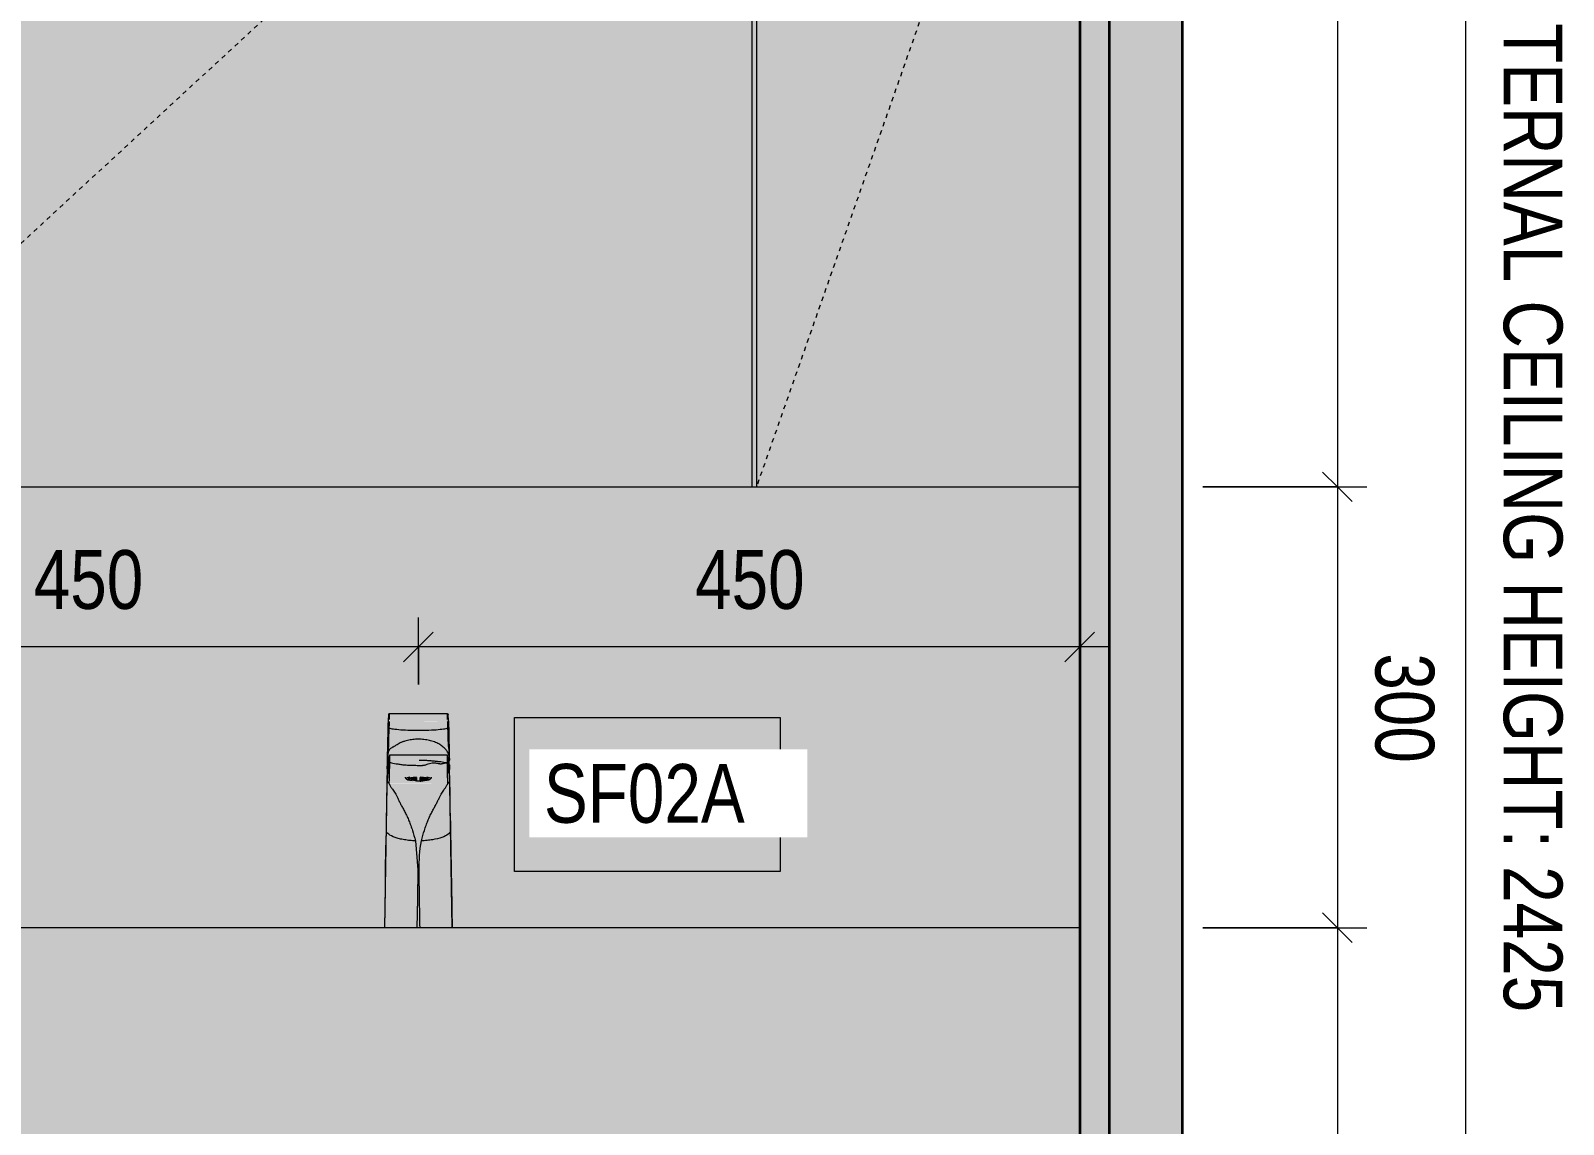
# Model space of a CAD drawing. Header units: millimetres. Extents: x -3813 to 49427, y -492 to 6205.
# Drawn here: x 8245 to 9288, y 691 to 1435 of the extents above; entities that cross this region are included whole.
import ezdxf

# ---------------------------------------------------------------- set-up
doc = ezdxf.new("R2010")
doc.units = ezdxf.units.MM
doc.linetypes.add('Dash', pattern=[6, 3, -3])
for name, color, linetype, lineweight in [('A-_ANOT----_D', 7, 'Continuous', 9), ('A-_ANOT----_D-20', 7, 'Continuous', 9), ('A-_FURT----_E', 7, 'Continuous', 18), ('A-_FURT----_H', 7, 'Dash', 18), ('A-_GENM----_M', 7, 'Continuous', 18), ('A-_WALL----_E', 1, 'Continuous', 18), ('A-_WALL----_H', 1, 'Continuous', 35), ('A_--------_E-', 8, 'Continuous', 18), ('M-_SANIFIXR_A', 7, 'Continuous', 9), ('M-_SANIFIXR_E', 7, 'Continuous', 18)]:
    doc.layers.add(name, color=color, linetype=linetype, lineweight=lineweight)
doc.styles.add('Arial_1', font='arial.ttf', dxfattribs={"width": 0.8, "height": 40})
doc.dimstyles.new('BSS_Diagonal_2_0mm_Arial_Right', dxfattribs={"dimscale": 304.8, "dimtxt": 40.810376, "dimasz": 0.065617, "dimexe": 0.065617, "dimexo": 0.065617, "dimgap": 0.045932, "dimtad": 1, "dimdec": 0, "dimzin": 0, "dimdsep": 46, "dimtxsty": 'Arial_1', "dimblk1": 'OBLIQUE', "dimblk2": 'OBLIQUE', "dimsah": 1, "dimcen": 0.09, "dimdle": 0.065617, "dimazin": 0, "dimtfac": 1, "dimtdec": 4, "dimtix": 1, "dimtmove": 0, "dimatfit": 3, "dimfxl": 1, "dimtvp": 1, "dimtolj": 1, "dimtzin": 0, "dimarcsym": 2})

# ---------------------------------------------------------------- blocks, each defined once
blk = doc.blocks.new('BSS_BASIN CABINET_C5-MASTER BATH - BSS_BASIN CABINET_C5-MASTER BATH-1443924-ELEVATION C')
at = {"layer": 'A-_GENM----_M'}
blk.add_hatch(color=256, dxfattribs=at).paths.add_polyline_path([(1930, 675), (2830, 675), (2830, 825), (1930, 825)])
blk.add_line((2830, 825), (1930, 825), dxfattribs=at)
blk = doc.blocks.new('BSS_MIRROR CABINET_C5-MASTER BATH - BSS_MIRROR CABINET_C5-MASTER BATH-1428565-ELEVATION C')
at = {"layer": 'A-_FURT----_E'}
h = blk.add_hatch(color=256, dxfattribs=at)
h.paths.add_polyline_path([(2610, 1125), (2610, 2380), (2607, 2380), (2607, 1125)])
h.paths.add_polyline_path([(1250, 1125), (1253, 1125), (1253, 2380), (1250, 2380), (1250, 1145)])
h.paths.add_polyline_path([(1931.5, 1125), (1931.5, 1145), (1928.5, 1145), (1928.5, 1125)])
h.paths.add_polyline_path([(1928.5, 2360), (1931.5, 2360), (1931.5, 2380), (1928.5, 2380), (1928.5, 2363.7)])
h = blk.add_hatch(color=256, dxfattribs=at)
h.paths.add_polyline_path([(2233, 1125), (2607, 1125), (2607, 2380), (1931.5, 2380), (1931.5, 1125)])
h.paths.add_polyline_path([(2644.3, 1125), (2830, 1125), (2830, 2380), (2610, 2380), (2610, 1125)])
for p, q in [((2607, 1125), (2607, 2380)), ((2610, 2380), (2610, 1125)), ((1931.5, 1125), (2607, 1125)), ((2607, 1125), (2610, 1125)), ((2610, 1125), (2830, 1125))]:
    blk.add_line(p, q, dxfattribs=at)
at = {"layer": 'A-_FURT----_H'}
for p, q in [((2610, 1752.5), (1930, 1125)), ((2830, 1752.5), (2610, 1125))]:
    blk.add_line(p, q, dxfattribs=at)
blk = doc.blocks.new('BSS_GESSI_BM_49001 - Default-1428571-ELEVATION C')
at = {"layer": 'A_--------_E-'}
for points in [[(2399.8, 966.6), (2399.8, 970.5), (2360.2, 970.5), (2360.2, 966.6), (2399.8, 966.6)], [(2359.5, 939.3), (2359.6, 941.7), (2360, 941.7), (2360.2, 941.7), (2360.3, 941.9), (2360.4, 942.3), (2399.7, 942.2), (2399.9, 940), (2400.2, 940.4), (2400.3, 940.3), (2400.5, 939.2), (2400.7, 939.8), (2400.9, 944.7), (2400.6, 948.9), (2400.3, 955.2), (2399.8, 965.3), (2380, 965.6), (2360.1, 965.3), (2359.3, 941.1), (2359.5, 939.3)], [(2359.7, 965.5), (2360.1, 965.6), (2359.6, 965.9), (2359.7, 965.5)], [(2360.2, 967), (2360, 969.8), (2359.8, 969.8), (2359.8, 968.2), (2360.2, 967)], [(2360.1, 965.3), (2380.8, 965.6), (2399.9, 965.5), (2399.8, 966.6), (2360.2, 966.6), (2360.1, 965.4)], [(2400.2, 966.7), (2399.8, 969.2), (2399.9, 967), (2400.1, 966.8)], [(2400.3, 965.5), (2400.1, 965.8), (2400.1, 965.5), (2400.2, 965.5)], [(2400.4, 964.7), (2400.5, 965.7), (2400.3, 968.7)], [(2358.9, 939.1), (2359.3, 957.4), (2358.9, 939.5)], [(2380, 928.4), (2399.9, 928.4), (2399.7, 942.3), (2360.3, 942.3), (2360.2, 928.4), (2374.4, 928.4)], [(2400.5, 929.3), (2400.5, 937.1), (2400.3, 940.8), (2400.2, 941.2), (2399.9, 940), (2399.7, 939.3), (2400, 929.5), (2400.3, 930.5), (2400.5, 929.5)], [(2358, 880.3), (2359, 926.2), (2359.2, 936.5), (2359, 933.6), (2358.7, 923.4), (2358.1, 889.7)], [(2400.5, 937.2), (2400.5, 937.5), (2400.5, 937.3)], [(2400.7, 934.3), (2400.7, 934.6), (2400.7, 934.4)], [(2402, 880.3), (2400.9, 937.6), (2400.8, 934.1), (2401.2, 921.9), (2401.8, 891.6), (2401.9, 889.7)], [(2378, 884), (2382, 884), (2382.7, 886.2), (2382.7, 886.2), (2386.4, 897.7), (2395.9, 916.5), (2399.3, 921.8), (2400, 923.4), (2360, 923.2), (2361.5, 920.4), (2364.1, 916.5), (2370.9, 903.2), (2373.6, 897.7), (2378, 884)], [(2380, 925), (2381.3, 925.2), (2381.3, 927.3), (2385.6, 926.9), (2386.8, 926.3), (2385.4, 925.4), (2387.2, 925.8), (2388, 926.5), (2386.9, 927.1), (2384.4, 927.4), (2374.4, 927.3), (2372.9, 927.1), (2371.8, 926.4), (2373.1, 925.6), (2374.7, 925.6), (2373.1, 926.4), (2374.7, 927.1), (2378.7, 927.3), (2378.8, 925)], [(2378.7, 924.6), (2378.7, 927.3), (2374.4, 926.9), (2373.4, 926.2), (2375.9, 925.1), (2377.6, 924.7)], [(2381.3, 924.6), (2384.4, 925.2), (2386.9, 926.4), (2384.9, 927.1), (2381.3, 927.3), (2381.3, 924.9)], [(2357.1, 825), (2378.9, 825.2), (2379.5, 864.4), (2378, 884), (2370.5, 884.8), (2364.4, 886.4), (2362.4, 887.1), (2360.5, 888.1), (2359.8, 888.6), (2358.6, 889.7), (2358.2, 890.5), (2357.1, 827.8)], [(2382.5, 825), (2402.9, 825), (2401.8, 890.7), (2401.1, 889.4), (2399.5, 888.1), (2397.3, 887), (2394.7, 886.1), (2391.1, 885.2), (2386.4, 884.4), (2382.7, 884), (2382, 884), (2380.5, 861.9), (2381.1, 825)]]:
    blk.add_hatch(color=256, dxfattribs=at).paths.add_polyline_path(points)
h = blk.add_hatch(color=256, dxfattribs=at)
h.paths.add_polyline_path([(2359.2, 946.9), (2359.4, 946.9), (2359.5, 951.3), (2359.3, 951.2), (2359.2, 947.6)])
h.paths.add_polyline_path([(2359.1, 945.5), (2359.3, 945.9), (2359.2, 946.2)])
h.paths.add_polyline_path([(2359.1, 944.3), (2359.2, 945.2), (2359.1, 944.9), (2359.1, 944.5)])
h.paths.add_polyline_path([(2359.6, 952.1), (2359.6, 955.2), (2359.4, 955.5), (2359.4, 953.9), (2359.5, 952.4), (2359.6, 952.2)])
h.paths.add_polyline_path([(2359.4, 956.7), (2359.7, 957.1), (2359.5, 957.5), (2359.5, 957)])
h.paths.add_polyline_path([(2359.5, 959.6), (2359.8, 960), (2359.6, 960.4)])
h = blk.add_hatch(color=256, dxfattribs=at)
h.paths.add_polyline_path([(2400.8, 947), (2400.5, 950.1), (2400.5, 949.9), (2400.8, 947)])
h.paths.add_polyline_path([(2400.5, 948.3), (2400.6, 948.3), (2400.5, 948.3)])
h.paths.add_polyline_path([(2400.5, 950.3), (2400.5, 951.2), (2400.4, 951), (2400.5, 950.4)])
h.paths.add_polyline_path([(2400.4, 951.3), (2400.5, 952.1), (2400.4, 952.2), (2400.4, 951.4)])
h.paths.add_polyline_path([(2400.6, 952.7), (2400.5, 954.4), (2400.3, 953.7), (2400.5, 952.9)])
h.paths.add_polyline_path([(2400.5, 955.7), (2400.3, 956.3), (2400.4, 955.9), (2400.5, 955.8)])
h = blk.add_hatch(color=256, dxfattribs=at)
h.paths.add_polyline_path([(2359.8, 929), (2360, 930.5), (2360.2, 930.7), (2360.2, 941.8), (2360, 941.7), (2359.8, 941.6), (2359.6, 941.4), (2359.6, 929.4), (2359.7, 929.9), (2359.8, 929.3)])
h.paths.add_polyline_path([(2359.3, 932.9), (2359.4, 933.6), (2359.3, 933.3)])
h = blk.add_hatch(color=256, dxfattribs=at)
h.paths.add_polyline_path([(2400.1, 923.4), (2399.9, 928.4), (2360.1, 928.4), (2360, 923.4), (2400.1, 923.4)])
h.paths.add_polyline_path([(2381.3, 924.6), (2381.3, 925), (2378.7, 925), (2378.7, 924.6), (2372.9, 925.7), (2371.4, 926.9), (2373.1, 927.2), (2375.9, 927.4), (2387.5, 927.1), (2388.6, 926.9), (2388.1, 926.3), (2386.9, 925.6), (2382.8, 924.8)])
h = blk.add_hatch(color=256, dxfattribs=at)
h.paths.add_polyline_path([(2378, 884), (2373, 898.9), (2364.1, 916.5), (2360.2, 922.2), (2360, 922), (2359.9, 921.9), (2359.8, 921.7), (2359.7, 921.2), (2359.4, 921.8), (2359.3, 921.5), (2359.2, 920.6), (2359.1, 920.5), (2359, 920.1), (2359, 918.9), (2358.9, 918.4), (2358.8, 917.3), (2358.7, 916.8), (2358.2, 890.7), (2358.9, 889.4), (2360.6, 888.1), (2362.7, 887), (2365.7, 886), (2369.1, 885.1), (2372.7, 884.5), (2377.3, 884)])
h.paths.add_polyline_path([(2360.5, 922.3), (2359.9, 922.9), (2359.8, 922.8), (2360, 922.4)])
h.paths.add_polyline_path([(2360.2, 922.8), (2359.9, 923.4), (2359.6, 923.2), (2360, 922.9)])
h = blk.add_hatch(color=256, dxfattribs=at)
h.paths.add_polyline_path([(2371.8, 926.4), (2372.9, 927.1), (2371.6, 926.6), (2371.8, 926.4)])
h.paths.add_polyline_path([(2388.1, 926.4), (2388.4, 926.9), (2386.2, 927.3), (2387.1, 927.1), (2388.1, 926.4)])
h = blk.add_hatch(color=256, dxfattribs=at)
h.paths.add_polyline_path([(2382, 884), (2389.5, 884.8), (2395.6, 886.4), (2397.5, 887.1), (2399.6, 888.2), (2400.9, 889.2), (2401.4, 889.7), (2401.8, 890.8), (2401.1, 919.4), (2401.2, 921.3), (2401, 920.8), (2400.9, 920.9), (2400.8, 921.4), (2400.6, 921.4), (2400.4, 921.5), (2400.3, 921.7), (2400.3, 922.3), (2400.3, 922.5), (2400.1, 922.6), (2399.4, 921.9), (2398.2, 920), (2395.7, 916.2), (2387.1, 899.1), (2386.1, 896.6), (2382.1, 884.3)])
h.paths.add_polyline_path([(2399.7, 922.7), (2400.3, 922.9), (2400.1, 922.9), (2399.8, 922.7)])
h = blk.add_hatch(color=256, dxfattribs=at)
h.paths.add_polyline_path([(2381.1, 825), (2380.7, 844.7), (2379.3, 844.7), (2378.9, 825)])
h.paths.add_polyline_path([(2380.7, 844.7), (2380.5, 864.4), (2382, 884), (2378, 884), (2379.5, 864.4), (2379.3, 844.7), (2380.5, 844.7)])
for p, q in [((2359.7, 970.1), (2359.3, 961.4)), ((2399.8, 970.5), (2360.2, 970.5)), ((2400.7, 961.4), (2400.3, 970.1)), ((2359.3, 961.4), (2358.9, 940.4)), ((2401.1, 940.3), (2400.7, 961.4)), ((2399.7, 942.3), (2360.3, 942.3)), ((2357.1, 825), (2358.9, 935.6)), ((2359.2, 937.4), (2359.2, 936.1)), ((2400.8, 933.9), (2399.8, 937.5)), ((2400.7, 935.3), (2400.7, 937.4)), ((2402.9, 825), (2401.1, 935.6))]:
    blk.add_line(p, q, dxfattribs=at)
at = {"layer": 'A_--------_E-', "flags": 128}
for points in [[(2360.2, 970.5), (2360.1, 970.5), (2360, 970.5), (2359.9, 970.5), (2359.8, 970.4), (2359.8, 970.3), (2359.8, 970.3), (2359.7, 970.2), (2359.7, 970.1), (2359.7, 970.1), (2359.7, 970.1), (2359.7, 970.1)], [(2399.8, 970.5), (2399.9, 970.5), (2400, 970.5), (2400, 970.5), (2400.1, 970.4), (2400.2, 970.3), (2400.2, 970.3), (2400.3, 970.1), (2400.3, 970.1), (2400.3, 970.1), (2400.3, 970.1), (2400.3, 970.1)], [(2358.9, 936.3), (2358.8, 935.4), (2358.8, 933.2), (2359.1, 941.1), (2359.2, 941.6), (2359.2, 941.4), (2359.2, 941.1), (2359.2, 940.5), (2359.3, 939.7), (2359.3, 938.4), (2359.2, 937.1), (2359.2, 935.9), (2359.2, 935), (2359.2, 933.3), (2359.2, 932.1), (2359.2, 931.2), (2359.2, 930.5)], [(2400.7, 941.6), (2400.7, 941.6), (2400.7, 941.5), (2400.7, 941.2), (2400.7, 940.8), (2400.7, 940.2), (2400.7, 939.4), (2400.7, 938.2), (2400.7, 937.1), (2400.8, 936), (2400.8, 935), (2400.8, 934.1), (2400.8, 932.6), (2400.8, 932)], [(2360.3, 937.4), (2359.6, 937.1), (2359.2, 936.6)], [(2401.1, 932.4), (2401.1, 932.5), (2401.1, 932.5), (2401.1, 932.6), (2401.1, 932.7), (2400.9, 933.7)], [(2372, 926.1), (2371.7, 926.4), (2371.6, 926.5), (2371.5, 926.5), (2371.5, 926.6), (2371.5, 926.6), (2371.5, 926.6), (2371.5, 926.6), (2371.2, 927), (2371.1, 927.2), (2371.1, 927.5)], [(2386.6, 926.1), (2383.8, 924.9), (2383, 924.7), (2382.4, 924.6), (2381.9, 924.6), (2381.5, 924.5), (2381.3, 924.5)], [(2388, 926.1), (2388.3, 926.4), (2388.4, 926.5), (2388.5, 926.5), (2388.5, 926.6), (2388.5, 926.6), (2388.5, 926.6), (2388.5, 926.6), (2388.8, 927), (2388.9, 927.2), (2388.9, 927.5)]]:
    blk.add_lwpolyline(points, dxfattribs=at)
at = {"layer": 'M-_SANIFIXR_E'}
for p, q in [((2359.1, 938.7), (2358.9, 938.9)), ((2358.9, 932.5), (2358.9, 935.5)), ((2359, 938.5), (2359.2, 938.4)), ((2359.1, 938.6), (2359.2, 938.4)), ((2401, 938.5), (2400.8, 938.4)), ((2401.1, 935.5), (2401.1, 932.6)), ((2378.7, 927.3), (2378.7, 924.6)), ((2378.7, 924.5), (2378.7, 924.5)), ((2381.3, 924.6), (2381.3, 927.3)), ((2381.3, 924.5), (2381.3, 924.5))]:
    blk.add_line(p, q, dxfattribs=at)
at = {"layer": 'M-_SANIFIXR_E', "flags": 128}
for points in [[(2358.9, 924.4), (2359.1, 928.8), (2359.1, 929.4), (2359.2, 933), (2359.3, 939), (2359.3, 941.3), (2359.2, 939.1), (2359, 934.6), (2358.9, 932.5)], [(2358.9, 940.3), (2358.9, 940), (2358.9, 939.7), (2358.9, 939.4), (2358.9, 939.1), (2358.9, 938.9)], [(2401.1, 932.5), (2401, 934.6), (2400.8, 939.1), (2400.7, 941.3), (2400.7, 939), (2400.8, 933)], [(2401.1, 938.8), (2401.1, 938.7), (2401.1, 938.7), (2401, 938.7), (2401, 938.6), (2401, 938.6), (2400.9, 938.6), (2400.9, 938.6)], [(2401.1, 938.9), (2401.1, 939.1), (2401.1, 939.4), (2401.1, 939.7), (2401.1, 940), (2401.1, 940.3)], [(2360.1, 928.4), (2360.1, 927.8), (2360.1, 927.3), (2360, 926.7), (2360, 926.2), (2360, 925.6), (2360, 925), (2359.9, 924.5), (2359.9, 923.9), (2359.9, 923.4)], [(2400.1, 923.4), (2400.1, 924.4), (2400, 925.4), (2400, 926.4), (2399.9, 927.4), (2399.9, 928.4)], [(2400.8, 938.4), (2400.9, 938.5), (2400.9, 938.6)], [(2400.8, 932.5), (2400.9, 929.4), (2400.9, 928.8), (2401.1, 924.4)], [(2357.1, 825), (2357.3, 838.3), (2357.5, 851.6), (2357.7, 864.9), (2357.9, 878.1), (2358.2, 890.8)], [(2378, 884), (2379.5, 864.4), (2379.3, 844.7), (2378.9, 825)]]:
    blk.add_lwpolyline(points, dxfattribs=at)
at = {"layer": 'M-_SANIFIXR_E'}
for centre, major_axis, ratio, start_param, end_param in [((2360.2, 970), (-0.499, 0.024), 0.995386, 4.759138, 6.283219), ((2360.2, 970), (-0.499, 0.024), 0.995386, 0.000399, 0.03005), ((2399.8, 970), (0.499, 0.024), 0.995386, 6.283154, 7.806991), ((2399.8, 970), (0.499, 0.024), 0.995386, 6.25312, 6.280664), ((2380, 937.5), (20.8, 0), 0.164722, 0.000856, 0.09039), ((2380, 926.4), (8.15, 0), 0.173648, 2.364677, 3.141593), ((2380, 926.4), (8.15, 0), 0.173648, 3.141593, 4.168288), ((2378.7, 926.4), (-5.58, 0), 0.173648, 4.712389, 6.283185), ((2378.7, 926.4), (5.58, 0), 0.173648, 3.141593, 3.664229), ((2380, 926.4), (8.15, 0), 0.173648, 4.545351, 4.879427), ((2381.3, 926.4), (5.58, 0), 0.173648, 0, 1.570796), ((2380, 926.4), (8.15, 0), 0.173648, 5.25649, 6.283185), ((2380, 926.4), (8.15, 0), 0.173648, 0, 0.802094), ((2381.3, 926.4), (5.58, 0), 0.173648, 5.760549, 6.283185)]:
    blk.add_ellipse(centre, major_axis=major_axis, ratio=ratio, start_param=start_param, end_param=end_param, dxfattribs=at)
for points in [[(2360.2, 970.5), (2360.2, 970.5), (2360.2, 970.5), (2360.2, 970.5)], [(2399.8, 970.5), (2399.8, 970.5), (2399.8, 970.5), (2399.8, 970.5)], [(2359.3, 961.4), (2359.3, 961.2), (2360.1, 960.7), (2363.7, 960.1), (2369.3, 959.6), (2376.2, 959.3), (2383.7, 959.3), (2390.7, 959.6), (2396.3, 960.1), (2399.9, 960.7), (2400.7, 961.2), (2400.7, 961.4)], [(2359.3, 961.4), (2359.3, 961.2), (2360.1, 960.7), (2363.7, 960.1), (2369.3, 959.6), (2376.2, 959.3), (2383.7, 959.3), (2390.7, 959.6), (2396.3, 960.1), (2399.9, 960.7), (2400.7, 961.2), (2400.7, 961.4)], [(2359.3, 961.3), (2359.3, 961.2), (2359.4, 961.1), (2359.6, 961)], [(2399.8, 968.1), (2399.8, 968.5), (2399.8, 969), (2399.8, 969.3)], [(2399.8, 966.6), (2399.8, 966.6), (2399.8, 966.9), (2399.8, 967.7), (2399.8, 968.1)], [(2400.4, 961), (2400.6, 961.1), (2400.7, 961.2), (2400.7, 961.3)], [(2359, 941.9), (2359, 941.5), (2358.9, 941.1), (2358.9, 940.7)], [(2358.9, 938.8), (2358.9, 938.8), (2358.9, 938.8), (2358.9, 938.7), (2358.9, 938.6), (2358.9, 938.6), (2359, 938.5), (2359, 938.5), (2359, 938.5)], [(2358.9, 938.8), (2358.9, 938.7), (2359, 938.6), (2359.1, 938.6)], [(2359.1, 939.7), (2359.1, 939.7), (2359.1, 939.6), (2359.1, 939.5)], [(2359.1, 939.1), (2359.1, 938.9), (2359.1, 938.8), (2359.1, 938.7)], [(2360.3, 942.3), (2360.3, 942.4), (2360.3, 942.3), (2360.3, 941.4), (2360.3, 940), (2360.3, 938.1), (2360.3, 936), (2360.2, 933.7), (2360.2, 931.7), (2360.2, 930), (2360.1, 928.8), (2360.1, 928.4), (2360.1, 928.4)], [(2399.9, 928.4), (2399.9, 928.4), (2399.9, 928.8), (2399.8, 930), (2399.8, 931.7), (2399.8, 933.7), (2399.7, 936), (2399.7, 938.1), (2399.7, 940), (2399.7, 941.4), (2399.7, 942.3), (2399.7, 942.4), (2399.7, 942.3)], [(2400.9, 939.5), (2400.9, 939.6), (2400.9, 939.7), (2400.9, 939.7)], [(2400.9, 938.7), (2400.9, 938.8), (2400.9, 939), (2400.9, 939.2)], [(2400.9, 938.7), (2401, 938.7), (2401.1, 938.7), (2401.1, 938.8)], [(2401.1, 940.6), (2401.1, 940.8), (2401, 940.9), (2401, 941.1)], [(2400.1, 923.4), (2400.4, 923.4), (2400.9, 923.6), (2401.1, 924.1), (2401.1, 924.4)], [(2401.6, 902.9), (2401.7, 899.3), (2401.8, 895.3), (2401.8, 890.8)]]:
    blk.add_open_spline(points, degree=3, dxfattribs=at)
for points, knots in [([(2360.2, 970.5), (2360.2, 970.5), (2360.2, 970.3), (2360.2, 969.4), (2360.2, 968.1), (2360.2, 966.9), (2360.2, 966.6), (2360.2, 966.6)], [0.0305441, 0.0305441, 0.0305441, 0.0305441, 0.2, 0.4, 0.6, 0.8, 1, 1, 1, 1]), ([(2399.8, 969.3), (2399.8, 969.7), (2399.8, 970.3), (2399.8, 970.5), (2399.8, 970.5)], [0.6, 0.6, 0.6, 0.6, 0.8, 0.9694684, 0.9694684, 0.9694684, 0.9694684]), ([(2358.9, 938.9), (2358.9, 938.9), (2358.9, 939), (2358.9, 939.4), (2358.9, 939.8), (2358.9, 940.2), (2359, 940.6), (2359, 941), (2359, 941.7), (2359, 942.7), (2359, 943.7), (2359, 944.5), (2359.1, 944.9), (2359.1, 945.2), (2359.1, 945.5), (2359.1, 945.9), (2359.1, 946.6), (2359.1, 947.6), (2359.1, 948.6), (2359.2, 949.4), (2359.2, 950.2), (2359.2, 951.2), (2359.2, 952.6), (2359.3, 955.1), (2359.4, 958.1), (2359.4, 960.7), (2359.5, 962.6), (2359.5, 964.5), (2359.6, 965.4), (2359.6, 965.8)], [0, 0, 0, 0, 0.027778, 0.055556, 0.083333, 0.097222, 0.111111, 0.125, 0.138889, 0.166667, 0.194444, 0.208333, 0.215278, 0.222222, 0.229167, 0.236111, 0.25, 0.277778, 0.305556, 0.319444, 0.333333, 0.361111, 0.388889, 0.444444, 0.555556, 0.666667, 0.75, 0.833333, 1, 1, 1, 1]), ([(2360.1, 965.3), (2360.1, 964.7), (2360, 962.8), (2359.9, 959.7), (2359.8, 957.3), (2359.7, 956), (2359.7, 955), (2359.7, 954), (2359.7, 953.1), (2359.7, 952.4), (2359.6, 951.8), (2359.6, 951.5), (2359.6, 951.2), (2359.6, 950.9), (2359.6, 950.6), (2359.6, 949.9), (2359.6, 949), (2359.6, 948), (2359.5, 947.2), (2359.5, 946.8), (2359.4, 946.3), (2359.3, 945.7), (2359.2, 944.6), (2359.1, 943.2), (2359.1, 941.9), (2359.1, 941), (2359.1, 940.5), (2359.1, 940.2), (2359.1, 939.9), (2359.1, 939.4), (2359.1, 938.9), (2359, 938.5), (2359, 938.5), (2359, 938.5)], [0, 0, 0, 0, 0.142857, 0.285714, 0.357143, 0.392857, 0.428571, 0.464286, 0.5, 0.535714, 0.553571, 0.5625, 0.571429, 0.580357, 0.589286, 0.607143, 0.642857, 0.678571, 0.696429, 0.705357, 0.714286, 0.732143, 0.75, 0.785714, 0.821429, 0.839286, 0.857143, 0.866071, 0.875, 0.892857, 0.928571, 0.964286, 1, 1, 1, 1]), ([(2401, 938.5), (2401, 938.4), (2400.9, 938.5), (2400.9, 938.9), (2400.9, 939.4), (2400.9, 939.9), (2400.9, 940.2), (2400.9, 940.4), (2400.9, 940.7), (2400.9, 941.1), (2401, 942), (2401, 943.3), (2401, 944.8), (2400.9, 945.9), (2400.9, 946.5), (2400.8, 946.9), (2400.7, 947.4), (2400.6, 948.1), (2400.5, 949.1), (2400.5, 950), (2400.5, 950.6), (2400.4, 951), (2400.4, 951.3), (2400.4, 951.5), (2400.3, 951.9), (2400.3, 952.4), (2400.3, 953.2), (2400.3, 954.1), (2400.3, 955), (2400.2, 956), (2400.2, 957.4), (2400.1, 959.7), (2400, 962.8), (2399.9, 964.7), (2399.9, 965.3)], [0, 0, 0, 0, 0.035714, 0.071429, 0.107143, 0.125, 0.133929, 0.142857, 0.151786, 0.160714, 0.178571, 0.214286, 0.25, 0.267857, 0.285714, 0.294643, 0.303571, 0.321429, 0.357143, 0.392857, 0.410714, 0.419643, 0.428571, 0.4375, 0.446429, 0.464286, 0.5, 0.535714, 0.571429, 0.607143, 0.642857, 0.714286, 0.857143, 1, 1, 1, 1]), ([(2400.4, 965.8), (2400.4, 965.3), (2400.5, 963.9), (2400.6, 961), (2400.6, 957.9), (2400.7, 954.7), (2400.8, 952), (2400.8, 950.8), (2400.8, 949.9), (2400.9, 948.9), (2400.9, 947.6), (2400.9, 946.3), (2400.9, 945.5), (2400.9, 945), (2401, 944.2), (2401, 943.3), (2401, 942.2), (2401, 941.5), (2401, 941), (2401, 940.7), (2401, 940.3), (2401.1, 940), (2401.1, 939.2), (2401.1, 938.9), (2401.1, 938.9)], [0, 0, 0, 0, 0.222222, 0.333333, 0.444444, 0.583333, 0.618056, 0.652778, 0.670139, 0.6875, 0.722222, 0.756944, 0.774306, 0.782986, 0.791667, 0.826389, 0.84375, 0.861111, 0.878472, 0.887153, 0.895833, 0.913194, 0.930556, 1, 1, 1, 1]), ([(2401.1, 940.3), (2401.1, 941.8), (2400.4, 943.9), (2398.7, 946.2), (2397.5, 947.5), (2396.4, 948.4), (2395.2, 949.2), (2393.9, 950), (2392.5, 950.8), (2390.9, 951.4), (2389.2, 951.9), (2386.9, 952.6), (2383.8, 953.1), (2380, 953.3), (2376.2, 953.1), (2373.1, 952.6), (2371, 952), (2369.9, 951.7), (2369.1, 951.4), (2368.3, 951.1), (2367.3, 950.6), (2366.1, 949.9), (2365, 949.3), (2364.2, 948.7), (2363.6, 948.4), (2363, 948), (2362.3, 947.7), (2361.4, 947.2), (2360.7, 946.7), (2360.3, 946.3), (2360.1, 946), (2360, 945.7), (2359.8, 945.5), (2359.7, 945.1), (2359.4, 944.4), (2359.2, 943.4), (2359, 941.9), (2358.9, 940.8), (2358.9, 940.3)], [0, 0, 0, 0, 0.111111, 0.166667, 0.194444, 0.222222, 0.25, 0.277778, 0.305556, 0.333333, 0.361111, 0.388889, 0.444444, 0.5, 0.555556, 0.611111, 0.638889, 0.652778, 0.666667, 0.680556, 0.694444, 0.722222, 0.75, 0.763889, 0.777778, 0.791667, 0.805556, 0.833333, 0.861111, 0.875, 0.881944, 0.888889, 0.895833, 0.902778, 0.916667, 0.944444, 0.972222, 1, 1, 1, 1]), ([(2401.1, 940.3), (2401.1, 941.8), (2400.4, 943.9), (2398.7, 946.2), (2397.5, 947.5), (2396.4, 948.4), (2395.2, 949.2), (2393.9, 950), (2392.5, 950.8), (2390.9, 951.4), (2389.2, 951.9), (2386.9, 952.6), (2383.8, 953.1), (2380, 953.3), (2376.2, 953.1), (2373.1, 952.6), (2371, 952), (2369.9, 951.7), (2369.1, 951.4), (2368.3, 951.1), (2367.3, 950.6), (2366.1, 949.9), (2365, 949.3), (2364.2, 948.7), (2363.6, 948.4), (2363, 948), (2362.3, 947.7), (2361.4, 947.2), (2360.7, 946.7), (2360.3, 946.3), (2360.1, 946), (2360, 945.7), (2359.8, 945.5), (2359.7, 945.1), (2359.4, 944.4), (2359.2, 943.4), (2359, 941.9), (2358.9, 940.8), (2358.9, 940.3)], [0, 0, 0, 0, 0.111111, 0.166667, 0.194444, 0.222222, 0.25, 0.277778, 0.305556, 0.333333, 0.361111, 0.388889, 0.444444, 0.5, 0.555556, 0.611111, 0.638889, 0.652778, 0.666667, 0.680556, 0.694444, 0.722222, 0.75, 0.763889, 0.777778, 0.791667, 0.805556, 0.833333, 0.861111, 0.875, 0.881944, 0.888889, 0.895833, 0.902778, 0.916667, 0.944444, 0.972222, 1, 1, 1, 1]), ([(2380.6, 939), (2381.6, 939), (2383.8, 939), (2387, 938.8), (2390, 938.6), (2392.8, 938.2), (2395.2, 938), (2397.3, 937.7), (2398.7, 937.2), (2399.6, 936.8), (2400.1, 936.5), (2400.6, 936.2), (2401, 935.9), (2401.1, 935.7), (2401.1, 935.5)], [0, 0, 0, 0, 0.1, 0.2, 0.3, 0.4, 0.5, 0.6, 0.7, 0.75, 0.8, 0.85, 0.9, 1, 1, 1, 1]), ([(2401, 938.5), (2401, 938.5), (2401, 938.6), (2401.1, 938.6), (2401.1, 938.7), (2401.1, 938.8), (2401.1, 938.8)], [0, 0, 0, 0, 0.333333, 0.5, 0.666667, 1, 1, 1, 1]), ([(2359, 938.5), (2359.3, 938.1), (2360.6, 937.4), (2363.9, 936.7), (2367.3, 936.2), (2370.2, 935.8), (2372.8, 935.7), (2374.7, 935.6), (2375.8, 935.6), (2376.6, 935.5), (2377.5, 935.5), (2378.6, 935.5), (2380, 935.4), (2381.4, 935.4), (2382.4, 935.4), (2383, 935.5), (2383.4, 935.5), (2383.8, 935.6), (2384.3, 935.7), (2385.3, 936), (2386.7, 936.4), (2388.4, 937), (2390.1, 937.3), (2391.6, 937.2), (2392.9, 936.9), (2393.9, 936.7), (2394.5, 936.6), (2394.9, 936.5), (2395.2, 936.5), (2395.5, 936.6), (2395.8, 936.6), (2396.5, 936.7), (2397.3, 936.9), (2398.1, 937.1), (2398.7, 937.3), (2399.1, 937.4), (2399.4, 937.5), (2399.8, 937.7), (2400.5, 938), (2400.8, 938.3), (2401, 938.5)], [0, 0, 0, 0, 0.111111, 0.222222, 0.277778, 0.333333, 0.388889, 0.416667, 0.430556, 0.444444, 0.458333, 0.472222, 0.5, 0.527778, 0.541667, 0.548611, 0.555556, 0.5625, 0.569444, 0.583333, 0.611111, 0.638889, 0.666667, 0.694444, 0.722222, 0.75, 0.763889, 0.770833, 0.777778, 0.784722, 0.791667, 0.805556, 0.833333, 0.861111, 0.875, 0.888889, 0.902778, 0.916667, 0.944444, 1, 1, 1, 1]), ([(2359, 938.5), (2359.3, 938.1), (2360.6, 937.4), (2363.9, 936.7), (2367.3, 936.2), (2370.2, 935.8), (2372.8, 935.7), (2374.7, 935.6), (2375.8, 935.6), (2376.6, 935.5), (2377.5, 935.5), (2378.6, 935.5), (2380, 935.4), (2381.4, 935.4), (2382.4, 935.4), (2383, 935.5), (2383.4, 935.5), (2383.8, 935.6), (2384.3, 935.7), (2385.3, 936), (2386.7, 936.4), (2388.4, 937), (2390.1, 937.3), (2391.6, 937.2), (2392.9, 936.9), (2393.9, 936.7), (2394.5, 936.6), (2394.9, 936.5), (2395.2, 936.5), (2395.5, 936.6), (2395.8, 936.6), (2396.5, 936.7), (2397.3, 936.9), (2398.1, 937.1), (2398.7, 937.3), (2399.1, 937.4), (2399.4, 937.5), (2399.8, 937.7), (2400.5, 938), (2400.8, 938.3), (2401, 938.5)], [0, 0, 0, 0, 0.111111, 0.222222, 0.277778, 0.333333, 0.388889, 0.416667, 0.430556, 0.444444, 0.458333, 0.472222, 0.5, 0.527778, 0.541667, 0.548611, 0.555556, 0.5625, 0.569444, 0.583333, 0.611111, 0.638889, 0.666667, 0.694444, 0.722222, 0.75, 0.763889, 0.770833, 0.777778, 0.784722, 0.791667, 0.805556, 0.833333, 0.861111, 0.875, 0.888889, 0.902778, 0.916667, 0.944444, 1, 1, 1, 1]), ([(2358.5, 911.4), (2358.5, 911.5), (2358.5, 912.1), (2358.6, 913), (2358.6, 914.1), (2358.6, 914.9), (2358.6, 915.6), (2358.6, 916.1), (2358.6, 916.7), (2358.7, 917.4), (2358.7, 918.2), (2358.7, 919.2), (2358.7, 920.1), (2358.8, 920.9), (2358.8, 921.7), (2358.8, 922.4), (2358.8, 923), (2358.8, 923.5), (2358.9, 924), (2358.9, 924.3), (2358.9, 924.4)], [0.4178181, 0.4178181, 0.4178181, 0.4178181, 0.4285714, 0.4642857, 0.5, 0.5357143, 0.5535714, 0.5714286, 0.5892857, 0.6071429, 0.6428571, 0.6785714, 0.7142857, 0.75, 0.7857143, 0.8214286, 0.8571429, 0.8928571, 0.9285714, 1, 1, 1, 1]), ([(2359.9, 923.4), (2359.9, 923.4), (2359.8, 923.4), (2359.6, 923.4), (2359.5, 923.5), (2359.4, 923.5), (2359.3, 923.5), (2359.2, 923.5), (2359.2, 923.6), (2359.1, 923.7), (2359.1, 923.7), (2359, 923.7), (2359, 923.7), (2359, 923.8), (2358.9, 923.8), (2358.9, 923.9), (2358.9, 924.1), (2358.9, 924.3), (2358.9, 924.4)], [0, 0, 0, 0, 0.1, 0.19375, 0.25, 0.3, 0.35, 0.4, 0.45, 0.525, 0.575, 0.6125, 0.65, 0.7, 0.75, 0.85, 0.9, 1, 1, 1, 1]), ([(2359.9, 923.4), (2359.9, 923.2), (2360.2, 922.6), (2360.9, 921.2), (2362.3, 919.3), (2364.1, 916.7), (2365.6, 913.8), (2367, 911), (2368.1, 908.7), (2369.4, 906.3), (2370.8, 903.6), (2372.3, 900.8), (2373.6, 897.7), (2374.8, 894.6), (2376.3, 890.1), (2377.3, 886.5), (2378, 884)], [0, 0, 0, 0, 0.1, 0.2, 0.3, 0.4, 0.5, 0.55, 0.6, 0.65, 0.7, 0.75, 0.8, 0.85, 0.9, 1, 1, 1, 1]), ([(2382, 884), (2382.7, 886.5), (2383.7, 890.1), (2385.2, 894.6), (2386.4, 897.7), (2387.7, 900.8), (2389.2, 903.6), (2390.6, 906.3), (2391.9, 908.7), (2393, 911), (2394.4, 913.8), (2395.9, 916.7), (2397.7, 919.3), (2399.1, 921.2), (2399.8, 922.6), (2400.1, 923.2), (2400.1, 923.4)], [0, 0, 0, 0, 0.1, 0.15, 0.2, 0.25, 0.3, 0.35, 0.4, 0.45, 0.5, 0.6, 0.7, 0.8, 0.9, 1, 1, 1, 1]), ([(2401.1, 924.4), (2401.1, 924.3), (2401.1, 924), (2401.1, 923.7), (2401.2, 923.3), (2401.2, 923.1), (2401.2, 922.8), (2401.2, 922.5), (2401.2, 922.2), (2401.2, 921.9), (2401.2, 921.6), (2401.2, 921.2), (2401.3, 920.6), (2401.3, 919.8), (2401.3, 918.7), (2401.3, 917.4), (2401.4, 916), (2401.4, 914.3), (2401.4, 913), (2401.4, 912.4)], [0, 0, 0, 0, 0.0833333, 0.125, 0.1666667, 0.2083333, 0.25, 0.2916667, 0.3125, 0.3333333, 0.3541667, 0.375, 0.4166667, 0.4583333, 0.5, 0.5416667, 0.5833333, 0.625, 0.6666667, 0.6666667, 0.6666667, 0.6666667]), ([(2358.2, 890.8), (2358.2, 893.7), (2358.3, 898.9), (2358.4, 904.9), (2358.5, 908), (2358.5, 909)], [0, 0, 0, 0, 0.1428571, 0.2857143, 0.3571429, 0.3571429, 0.3571429, 0.3571429]), ([(2378, 884), (2376.7, 884.1), (2374.1, 884.3), (2370.4, 884.8), (2367, 885.5), (2363, 886.7), (2359.3, 888.5), (2358.2, 890.1), (2358.2, 890.8)], [0, 0, 0, 0, 0.125, 0.25, 0.375, 0.5, 0.75, 1, 1, 1, 1]), ([(2401.8, 890.8), (2401.8, 889.3), (2398.5, 886.9), (2390.8, 885), (2385.9, 884.3), (2383.3, 884.1), (2382, 884)], [0, 0, 0, 0, 0.5, 0.75, 0.875, 1, 1, 1, 1]), ([(2401.8, 890.8), (2401.9, 887.3), (2402, 882), (2402.1, 874.8), (2402.2, 869.3), (2402.3, 863.8), (2402.4, 858.3), (2402.5, 852.7), (2402.6, 847.2), (2402.7, 841.6), (2402.8, 834.2), (2402.9, 828.7), (2402.9, 825)], [0, 0, 0, 0, 0.166667, 0.25, 0.333333, 0.416667, 0.5, 0.583333, 0.666667, 0.75, 0.833333, 1, 1, 1, 1]), ([(2381.1, 825), (2381, 831.6), (2380.8, 841.4), (2380.6, 854.5), (2380.3, 867.6), (2380.8, 877.5), (2382, 884)], [-1, -1, -1, -1, -0.666667, -0.5, -0.333333, 0, 0, 0, 0])]:
    blk.add_open_spline(points, degree=3, knots=knots, dxfattribs=at)
blk = doc.blocks.new('DIMBLOCK90-ELEVATION C')
at = {"layer": 'A-_ANOT----_D-20'}
for p, q in [((8508.451652, 990.535338), (8508.451652, 1036.013048)), ((8978.451652, 1016.013048), (8508.451652, 1016.013048)), ((8508.451652, 1016.013048), (8508.451652, 990.535338)), ((8958.451652, 1021.870912), (8958.451652, 996.013048)), ((8958.451652, 1016.013048), (8958.451652, 1021.870912))]:
    blk.add_line(p, q, dxfattribs=at)
at = {"layer": 'A-_ANOT----_D-20', "lineweight": 18}
for p, q in [((8508.451652, 1016.013048), (8518.451652, 1026.013048)), ((8958.451652, 1016.013048), (8968.451652, 1026.013048)), ((8508.451652, 1016.013048), (8498.451652, 1006.013048)), ((8958.451652, 1016.013048), (8948.451652, 1006.013048))]:
    blk.add_line(p, q, dxfattribs=at)
at = {"layer": 'A-_ANOT----_D-20', "color": 0, "insert": (8696.722314, 1081.942234), "char_height": 40, "width": 88.150412, "attachment_point": 1, "line_spacing_factor": 0.941778, "style": 'Arial_1'}
blk.add_mtext('450', dxfattribs=at)
blk = doc.blocks.new('_Oblique')
at = {"color": 0, "linetype": 'ByBlock', "lineweight": -2}
blk.add_line((-0.5, -0.5), (0.5, 0.5), dxfattribs=at)
blk = doc.blocks.new('DIMBLOCK91-ELEVATION C')
at = {"layer": 'A-_ANOT----_D-20'}
for p, q in [((8058.451652, 845), (8058.451652, 1036.013048)), ((8508.451652, 990.535338), (8508.451652, 1036.013048)), ((8508.451652, 1016.013048), (8058.451652, 1016.013048)), ((8058.451652, 1016.013048), (8058.451652, 845)), ((8508.451652, 1016.013048), (8508.451652, 990.535338))]:
    blk.add_line(p, q, dxfattribs=at)
at = {"layer": 'A-_ANOT----_D-20', "lineweight": 18}
for p, q in [((8058.451652, 1016.013048), (8068.451652, 1026.013048)), ((8508.451652, 1016.013048), (8518.451652, 1026.013048)), ((8058.451652, 1016.013048), (8048.451652, 1006.013048)), ((8508.451652, 1016.013048), (8498.451652, 1006.013048))]:
    blk.add_line(p, q, dxfattribs=at)
at = {"layer": 'A-_ANOT----_D-20', "color": 0, "insert": (8246.722314, 1081.942234), "char_height": 40, "width": 88.150412, "attachment_point": 1, "line_spacing_factor": 0.941778, "style": 'Arial_1'}
blk.add_mtext('450', dxfattribs=at)
blk = doc.blocks.new('DIMBLOCK93-ELEVATION C')
at = {"layer": 'A-_ANOT----_D-20'}
for p, q in [((9133.770461, 2420), (9133.770461, 1125)), ((9040.798604, 2400), (9153.770461, 2400)), ((9133.770461, 2400), (9040.798604, 2400)), ((9042.22894, 1125), (9153.770461, 1125)), ((9133.770461, 1125), (9042.22894, 1125))]:
    blk.add_line(p, q, dxfattribs=at)
at = {"layer": 'A-_ANOT----_D-20', "lineweight": 18}
for p, q in [((9133.770461, 2400), (9123.770461, 2410)), ((9133.770461, 2400), (9143.770461, 2390)), ((9133.770461, 1125), (9123.770461, 1135)), ((9133.770461, 1125), (9143.770461, 1115))]:
    blk.add_line(p, q, dxfattribs=at)
at = {"layer": 'A-_ANOT----_D-20', "color": 0, "insert": (9199.699648, 1811.472451), "char_height": 40, "width": 117.533883, "attachment_point": 1, "rotation": 270, "line_spacing_factor": 0.941778, "style": 'Arial_1'}
blk.add_mtext('1275', dxfattribs=at)
blk = doc.blocks.new('DIMBLOCK94-ELEVATION C')
at = {"layer": 'A-_ANOT----_D-20', "lineweight": 18}
for p, q in [((9133.770461, 1125), (9123.770461, 1135)), ((9133.770461, 1125), (9143.770461, 1115)), ((9133.770461, 825), (9123.770461, 835)), ((9133.770461, 825), (9143.770461, 815))]:
    blk.add_line(p, q, dxfattribs=at)
at = {"layer": 'A-_ANOT----_D-20'}
for p, q in [((9042.22894, 1125), (9153.770461, 1125)), ((9133.770461, 1125), (9042.22894, 1125)), ((9133.770461, 1125), (9133.770461, 825)), ((9042.22894, 825), (9153.770461, 825)), ((9133.770461, 825), (9042.22894, 825))]:
    blk.add_line(p, q, dxfattribs=at)
at = {"layer": 'A-_ANOT----_D-20', "color": 0, "insert": (9199.699648, 1011.729338), "char_height": 40, "width": 88.150412, "attachment_point": 1, "rotation": 270, "line_spacing_factor": 0.941778, "style": 'Arial_1'}
blk.add_mtext('300', dxfattribs=at)
blk = doc.blocks.new('DIMBLOCK95-ELEVATION C')
at = {"layer": 'A-_ANOT----_D-20', "lineweight": 18}
for p, q in [((9133.770461, 825), (9123.770461, 835)), ((9133.770461, 825), (9143.770461, 815)), ((9133.770461, 225), (9123.770461, 235)), ((9133.770461, 225), (9143.770461, 215))]:
    blk.add_line(p, q, dxfattribs=at)
at = {"layer": 'A-_ANOT----_D-20'}
for p, q in [((9042.22894, 825), (9153.770461, 825)), ((9133.770461, 825), (9042.22894, 825)), ((9133.770461, 825), (9133.770461, 225)), ((9040.798604, 225), (9153.770461, 225)), ((9133.770461, 225), (9040.798604, 225))]:
    blk.add_line(p, q, dxfattribs=at)
at = {"layer": 'A-_ANOT----_D-20', "color": 0, "insert": (9199.699648, 561.729338), "char_height": 40, "width": 88.150412, "attachment_point": 1, "rotation": 270, "line_spacing_factor": 0.941778, "style": 'Arial_1'}
blk.add_mtext('600', dxfattribs=at)
blk = doc.blocks.new('DIMBLOCK99-ELEVATION C')
at = {"layer": 'A-_ANOT----_D-20', "lineweight": 18}
for p, q in [((9221.020973, 2400), (9211.020973, 2410)), ((9221.020973, 2400), (9231.020973, 2390)), ((9221.020973, -25), (9211.020973, -15)), ((9221.020973, -25), (9231.020973, -35))]:
    blk.add_line(p, q, dxfattribs=at)
at = {"layer": 'A-_ANOT----_D-20'}
for p, q in [((9066.047774, 2400), (9241.020973, 2400)), ((9221.020973, 2400), (9066.047774, 2400)), ((9221.020973, 2400), (9221.020973, -25)), ((9023.691652, -25), (9241.020973, -25)), ((9221.020973, -25), (9023.691652, -25))]:
    blk.add_line(p, q, dxfattribs=at)
at = {"layer": 'A-_ANOT----_D-20', "color": 0, "insert": (9286.95016, 1589.639167), "char_height": 40, "width": 965.134, "attachment_point": 1, "rotation": 270, "line_spacing_factor": 0.941778, "style": 'Arial_1'}
blk.add_mtext('PBU INTERNAL CEILING HEIGHT: 2425', dxfattribs=at)

msp = doc.modelspace()

# ---------------------------------------------------------------- hatches: boundary and pattern name
at = {"layer": 'A-_WALL----_E'}
h = msp.add_hatch(color=256, dxfattribs=at)
h.paths.add_polyline_path([(8487.8, 921.4), (8487.9, 921.7), (8487.8, 921.4)])
h.paths.add_polyline_path([(8487.8, 921.4), (8487.3, 921.9), (8487.5, 922), (8487.7, 921.4)])
h.paths.add_polyline_path([(8487.2, 920.5), (8487.3, 920.9), (8487.7, 920.5), (8487.8, 920.7), (8487.8, 921.3), (8488.1, 921.3), (8488.4, 921.3), (8488.4, 921.8), (8488.5, 922), (8488.5, 922.1), (8488.9, 922.3), (8488.3, 922.5), (8488.4, 922.9), (8488, 923.2), (8488.3, 923.4), (8488.5, 930.6), (8488.3, 930.4), (8488.1, 929.9), (8488, 929.3), (8487.8, 929.8), (8487.7, 935.9), (8487.2, 921)])
h.paths.add_polyline_path([(8487.8, 945.7), (8487.7, 946.8), (8487.7, 946.2), (8487.8, 945.8)])
h.paths.add_polyline_path([(8488.3, 959.9), (8488, 959.6), (8488, 960.4), (8488.3, 959.9)])
h.paths.add_polyline_path([(8488.6, 965.6), (8488.2, 965.7), (8488.2, 965.9), (8488.5, 965.6)])
h.paths.add_polyline_path([(8731, 825), (8958.5, 825), (8958.5, 1125), (7158.5, 1125), (7158.6, 987.4), (7161.8, 987.5), (7165.2, 987.2), (7166, 987.5), (7166.9, 987.1), (7167, 987), (7174.8, 983.8), (7178.5, 975), (7174.8, 966.2), (7167.5, 963.1), (7167.2, 963), (7165.7, 962.6), (7165.2, 962.8), (7161.1, 962.5), (7158.5, 962.5), (7158.5, 825), (7498.5, 825), (7498.5, 830), (7718.5, 830), (7718.5, 825), (8485.5, 825), (8487.2, 916.1), (8487.2, 917.9), (8487.1, 916.4), (8488.4, 961.3), (8488.6, 967), (8488.3, 967.1), (8488.3, 969.8), (8488.4, 969.8), (8488.7, 969.8), (8488.7, 970.5), (8528.2, 970.5), (8528.3, 970.3), (8528.5, 970.2), (8528.7, 968.7), (8528.7, 966.7), (8528.3, 967), (8528.7, 954.6), (8528.9, 954.5), (8529.1, 954.4), (8528.9, 952.9), (8528.8, 952.7), (8528.9, 952.1), (8529.1, 951.9), (8528.9, 951.2), (8529.1, 951), (8529.2, 950.4), (8529.2, 939.6), (8529.4, 939.5), (8529.7, 930.2), (8531.4, 825), (8567.1, 825)])
h.paths.add_polyline_path([(8529.7, 918.3), (8529.7, 919.9), (8529.7, 918.7)])
h.paths.add_polyline_path([(8528.2, 922.7), (8528.8, 922.9), (8528.5, 922.7), (8528.4, 922.7)])
h.paths.add_polyline_path([(8529.3, 920.1), (8529.7, 921.9), (8529, 932.2), (8528.9, 932.1), (8528.8, 930.5), (8528.6, 930.2), (8528.3, 930), (8528.3, 929.5), (8528.2, 922.7), (8528.3, 922.4), (8528.8, 922.5), (8528.6, 922.1), (8529, 922.4), (8528.8, 921.5), (8529.1, 921.4), (8529.2, 921.3), (8529.4, 921.3), (8529.3, 920.2)])
h.paths.add_polyline_path([(8487.7, 937.5), (8487.8, 937.9), (8487.7, 937.9)])
h.paths.add_polyline_path([(8529.2, 937.5), (8529, 938.2), (8529.1, 937.6)])
h.paths.add_polyline_path([(8488, 937.8), (8488, 937.9), (8488, 937.9)])
h.paths.add_polyline_path([(8529.5, 939.1), (8529.1, 957.3), (8529.5, 940.6)])
h.paths.add_polyline_path([(8529, 955.7), (8528.7, 956), (8529, 956.7), (8529, 956)])
h.paths.add_polyline_path([(8487.9, 956.7), (8488.1, 957.2), (8488.2, 956.9), (8487.9, 956.7)])
h.paths.add_polyline_path([(7162.7, 962.9), (7164.2, 963.2), (7158.5, 965.5), (7158.5, 965.1), (7159.9, 964.2), (7162, 963.2)])
h.paths.add_polyline_path([(8488, 964.7), (8488.1, 968.1), (8488, 964.8)])
h.paths.add_polyline_path([(8528.7, 965.5), (8528.4, 965.6), (8528.8, 966.1), (8528.7, 965.7)])
h.paths.add_polyline_path([(7158.5, 984.4), (7164.9, 987.1), (7162.6, 987), (7159.3, 985.5), (7158.5, 984.9)])
at = {"layer": 'A-_WALL----_H', "lineweight": 18}
for points in [[(9028.5, -160), (9028.5, 2435), (8978.5, 2435), (8978.5, -160)], [(8958.5, -45), (8978.5, -45), (8978.5, 2400), (8958.5, 2400), (8958.5, 225)]]:
    msp.add_hatch(color=256, dxfattribs=at).paths.add_polyline_path(points)

# ---------------------------------------------------------------- linework, layer by layer
at = {"layer": 'A-_WALL----_E', "lineweight": 35}
for p, q in [((8978.5, 2435), (8978.5, -45)), ((9028.5, -160), (9028.5, 2435)), ((8958.5, 2400), (8958.5, -25))]:
    msp.add_line(p, q, dxfattribs=at)
at = {"layer": 'M-_SANIFIXR_A', "flags": 128}
msp.add_lwpolyline([(8573.9, 968), (8754.7, 968), (8754.7, 863.2), (8573.9, 863.2)], close=True, dxfattribs=at)

# ---------------------------------------------------------------- block references
at = {"layer": 'A-_FURT----_E'}
msp.add_blockref('BSS_MIRROR CABINET_C5-MASTER BATH - BSS_MIRROR CABINET_C5-MASTER BATH-1428565-ELEVATION C', (6128.5, 0), dxfattribs=at)
at = {"layer": 'A-_GENM----_M'}
msp.add_blockref('BSS_BASIN CABINET_C5-MASTER BATH - BSS_BASIN CABINET_C5-MASTER BATH-1443924-ELEVATION C', (6128.5, 0), dxfattribs=at)
at = {"layer": 'M-_SANIFIXR_E'}
msp.add_blockref('BSS_GESSI_BM_49001 - Default-1428571-ELEVATION C', (6128.5, 0), dxfattribs=at)

# ---------------------------------------------------------------- dimensions: what is measured, and where the dimension line sits
at = {"layer": 'A-_ANOT----_D'}
for base, p1, p2, override, picture, middle in [((9133.8, 1125), (9060.8, 2400), (9022.2, 1125), {"dimtad": 4, "dimpost": '<>', "dimfxl": 1275.583247}, 'DIMBLOCK93-ELEVATION C', (9168.2, 1762.5)), ((9221, -25), (9086, 2400), (9003.7, -25), {"dimtad": 4, "dimpost": 'PBU INTERNAL CEILING HEIGHT:<>', "dimfxl": 2426.398057}, 'DIMBLOCK99-ELEVATION C', (9255.7, 1187.5)), ((9133.8, 825), (9022.2, 1125), (9022.2, 825), {"dimtad": 4, "dimpost": '<>', "dimfxl": 300}, 'DIMBLOCK94-ELEVATION C', (9168.2, 975)), ((9133.8, 225), (9022.2, 825), (9060.8, 225), {"dimtad": 4, "dimpost": '<>', "dimfxl": 601.238404}, 'DIMBLOCK95-ELEVATION C', (9168.2, 525))]:
    dim = msp.add_linear_dim(base=base, p1=p1, p2=p2, angle=90, dimstyle='BSS_Diagonal_2_0mm_Arial_Right', override=override, dxfattribs=at)
    dim.commit()
    dim.dimension.update_dxf_attribs({"geometry": picture, "text_midpoint": middle})
for base, p1, p2, override, picture, middle in [((8058.5, 1016), (8508.5, 970.5), (8058.5, 825), {"dimpost": '<>', "dimfxl": 472.948765}, 'DIMBLOCK91-ELEVATION C', (8283.5, 1050.4)), ((8508.5, 1016), (8958.5, 1001.9), (8508.5, 970.5), {"dimpost": '<>', "dimfxl": 451.089701}, 'DIMBLOCK90-ELEVATION C', (8733.5, 1050.4))]:
    dim = msp.add_linear_dim(base=base, p1=p1, p2=p2, dimstyle='BSS_Diagonal_2_0mm_Arial_Right', override=override, dxfattribs=at)
    dim.commit()
    dim.dimension.update_dxf_attribs({"geometry": picture, "text_midpoint": middle})

# ---------------------------------------------------------------- next in the draw order: texts
at = {"layer": 'M-_SANIFIXR_A', "insert": (8593.9, 936.4), "char_height": 40, "width": 169.316, "attachment_point": 1, "style": 'Arial_1', "bg_fill": 3, "box_fill_scale": 1.25, "bg_fill_color": 9, "bg_fill_true_color": 13158600, "bg_fill_transparency": 0}
msp.add_mtext('SF02A', dxfattribs=at)

doc.saveas('drawing.dxf')
